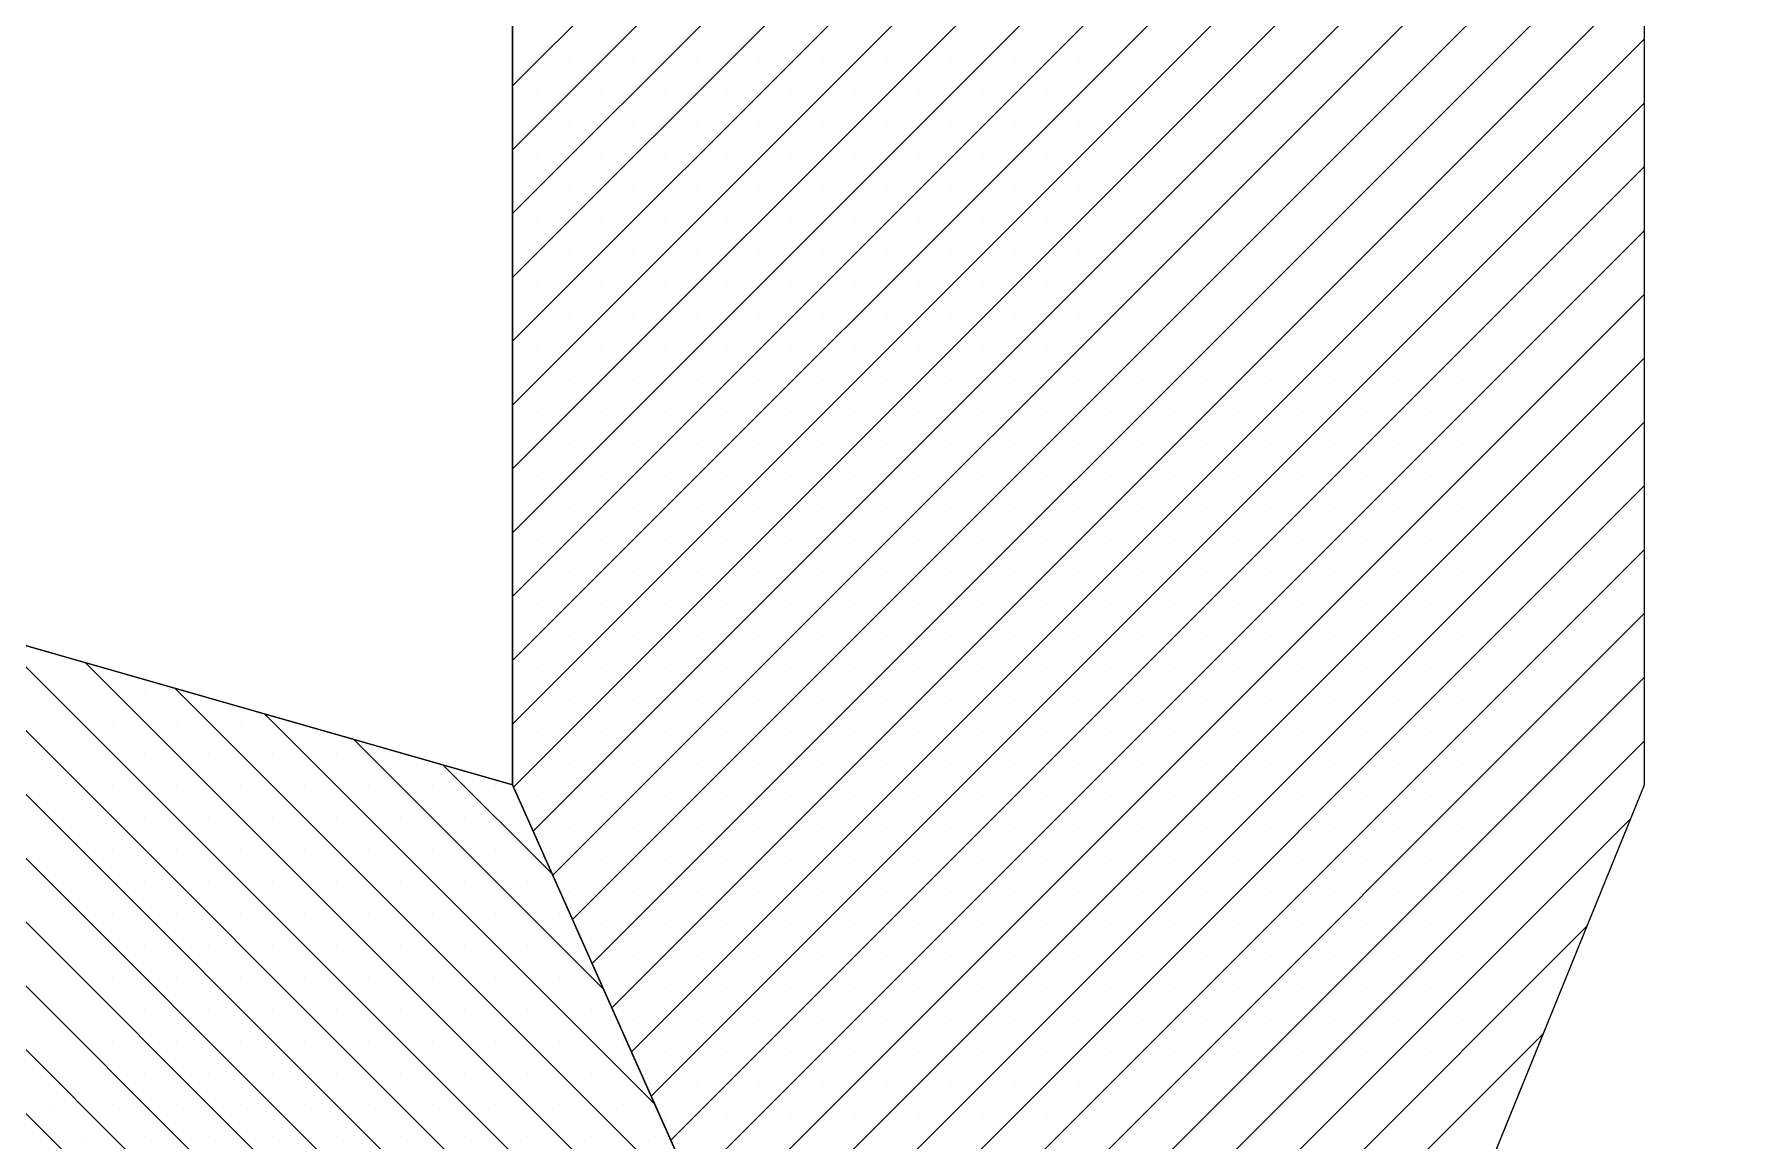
# Model space of a CAD drawing. Extents: x 17373 to 24759, y 49315 to 53755.
# Drawn here: x 20344 to 20973, y 51114 to 51519 of the extents above; entities that cross this region are included whole.
import ezdxf

# ---------------------------------------------------------------- set-up
doc = ezdxf.new("R2010")
doc.units = 0
doc.header["$LTSCALE"] = 10
doc.header["$MEASUREMENT"] = 0
doc.layers.get('0').update_dxf_attribs({"color": 3, "linetype": 'CONTINUOUS'})
for name, color, linetype in [('3', 3, 'CONTINUOUS'), ('7', 7, 'CONTINUOUS'), ('BH', 3, 'CONTINUOUS')]:
    doc.layers.add(name, color=color, linetype=linetype)

# ---------------------------------------------------------------- blocks, each defined once
blk = doc.blocks.new('*X8')
at = {"color": 0}
for p, q in [((1433.18, 998.31), (1604.39, 1169.52)), ((1433.18, 987.71), (1607.46, 1161.98)), ((1433.18, 977.1), (1610.53, 1154.45)), ((1433.18, 966.49), (1613.6, 1146.91)), ((1433.18, 955.89), (1616.68, 1139.38)), ((1433.18, 945.28), (1619.75, 1131.84)), ((1433.18, 934.67), (1621.32, 1122.81)), ((1433.18, 924.07), (1621.32, 1112.2)), ((1433.18, 913.46), (1621.32, 1101.6)), ((1433.18, 902.85), (1621.32, 1090.99)), ((1433.18, 892.25), (1621.32, 1080.38)), ((1433.35, 881.8), (1621.32, 1069.78)), ((1436.62, 874.47), (1621.32, 1059.17)), ((1439.89, 867.13), (1621.32, 1048.56)), ((1443.16, 859.79), (1621.32, 1037.96)), ((1446.42, 852.45), (1621.32, 1027.35)), ((1449.69, 845.12), (1621.32, 1016.74)), ((1452.96, 837.78), (1621.32, 1006.14)), ((1442.5, 1002.32), (1442.5, 1002.32)), ((1453.1, 1002.32), (1453.1, 1002.32)), ((1463.71, 1002.32), (1463.71, 1002.32)), ((1474.32, 1002.32), (1474.32, 1002.32)), ((1484.92, 1002.32), (1484.92, 1002.32)), ((1495.53, 1002.32), (1495.53, 1002.32)), ((1506.14, 1002.32), (1506.14, 1002.32)), ((1516.74, 1002.32), (1516.74, 1002.32)), ((1527.35, 1002.32), (1527.35, 1002.32)), ((1537.96, 1002.32), (1537.96, 1002.32)), ((1548.56, 1002.32), (1548.56, 1002.32)), ((1559.17, 1002.32), (1559.17, 1002.32)), ((1569.78, 1002.32), (1569.78, 1002.32)), ((1580.38, 1002.32), (1580.38, 1002.32)), ((1590.99, 1002.32), (1590.99, 1002.32)), ((1601.6, 1002.32), (1601.6, 1002.32)), ((1612.2, 1002.32), (1612.2, 1002.32)), ((1437.19, 997.02), (1437.19, 997.02)), ((1447.8, 997.02), (1447.8, 997.02)), ((1456.23, 830.44), (1621.32, 995.53)), ((1458.41, 997.02), (1458.41, 997.02)), ((1469.01, 997.02), (1469.01, 997.02)), ((1479.62, 997.02), (1479.62, 997.02)), ((1490.23, 997.02), (1490.23, 997.02)), ((1500.83, 997.02), (1500.83, 997.02)), ((1511.44, 997.02), (1511.44, 997.02)), ((1522.05, 997.02), (1522.05, 997.02)), ((1532.65, 997.02), (1532.65, 997.02)), ((1543.26, 997.02), (1543.26, 997.02)), ((1553.87, 997.02), (1553.87, 997.02)), ((1564.47, 997.02), (1564.47, 997.02)), ((1575.08, 997.02), (1575.08, 997.02)), ((1585.69, 997.02), (1585.69, 997.02)), ((1596.29, 997.02), (1596.29, 997.02)), ((1606.9, 997.02), (1606.9, 997.02)), ((1617.51, 997.02), (1617.51, 997.02)), ((1442.5, 991.72), (1442.5, 991.72)), ((1453.1, 991.72), (1453.1, 991.72)), ((1463.71, 991.72), (1463.71, 991.72)), ((1474.32, 991.72), (1474.32, 991.72)), ((1484.92, 991.72), (1484.92, 991.72)), ((1495.53, 991.72), (1495.53, 991.72)), ((1506.14, 991.72), (1506.14, 991.72)), ((1516.74, 991.72), (1516.74, 991.72)), ((1527.35, 991.72), (1527.35, 991.72)), ((1537.96, 991.72), (1537.96, 991.72)), ((1548.56, 991.72), (1548.56, 991.72)), ((1559.17, 991.72), (1559.17, 991.72)), ((1569.78, 991.72), (1569.78, 991.72)), ((1580.38, 991.72), (1580.38, 991.72)), ((1590.99, 991.72), (1590.99, 991.72)), ((1601.6, 991.72), (1601.6, 991.72)), ((1612.2, 991.72), (1612.2, 991.72)), ((1437.19, 986.41), (1437.19, 986.41)), ((1447.8, 986.41), (1447.8, 986.41)), ((1458.41, 986.41), (1458.41, 986.41)), ((1469.01, 986.41), (1469.01, 986.41)), ((1479.62, 986.41), (1479.62, 986.41)), ((1490.23, 986.41), (1490.23, 986.41)), ((1500.83, 986.41), (1500.83, 986.41)), ((1511.44, 986.41), (1511.44, 986.41)), ((1522.05, 986.41), (1522.05, 986.41)), ((1532.65, 986.41), (1532.65, 986.41)), ((1543.26, 986.41), (1543.26, 986.41)), ((1553.87, 986.41), (1553.87, 986.41)), ((1564.47, 986.41), (1564.47, 986.41)), ((1575.08, 986.41), (1575.08, 986.41)), ((1585.69, 986.41), (1585.69, 986.41)), ((1596.29, 986.41), (1596.29, 986.41)), ((1606.9, 986.41), (1606.9, 986.41)), ((1617.51, 986.41), (1617.51, 986.41)), ((1459.5, 823.11), (1621.32, 984.92)), ((1442.5, 981.11), (1442.5, 981.11)), ((1453.1, 981.11), (1453.1, 981.11)), ((1463.71, 981.11), (1463.71, 981.11)), ((1474.32, 981.11), (1474.32, 981.11)), ((1484.92, 981.11), (1484.92, 981.11)), ((1495.53, 981.11), (1495.53, 981.11)), ((1506.14, 981.11), (1506.14, 981.11)), ((1516.74, 981.11), (1516.74, 981.11)), ((1527.35, 981.11), (1527.35, 981.11)), ((1537.96, 981.11), (1537.96, 981.11)), ((1548.56, 981.11), (1548.56, 981.11)), ((1559.17, 981.11), (1559.17, 981.11)), ((1569.78, 981.11), (1569.78, 981.11)), ((1580.38, 981.11), (1580.38, 981.11)), ((1590.99, 981.11), (1590.99, 981.11)), ((1601.6, 981.11), (1601.6, 981.11)), ((1612.2, 981.11), (1612.2, 981.11)), ((1437.19, 975.81), (1437.19, 975.81)), ((1447.8, 975.81), (1447.8, 975.81)), ((1458.41, 975.81), (1458.41, 975.81)), ((1469.01, 975.81), (1469.01, 975.81)), ((1479.62, 975.81), (1479.62, 975.81)), ((1490.23, 975.81), (1490.23, 975.81)), ((1500.83, 975.81), (1500.83, 975.81)), ((1511.44, 975.81), (1511.44, 975.81)), ((1522.05, 975.81), (1522.05, 975.81)), ((1532.65, 975.81), (1532.65, 975.81)), ((1543.26, 975.81), (1543.26, 975.81)), ((1553.87, 975.81), (1553.87, 975.81)), ((1564.47, 975.81), (1564.47, 975.81)), ((1575.08, 975.81), (1575.08, 975.81)), ((1585.69, 975.81), (1585.69, 975.81)), ((1596.29, 975.81), (1596.29, 975.81)), ((1606.9, 975.81), (1606.9, 975.81)), ((1617.51, 975.81), (1617.51, 975.81)), ((1462.77, 815.77), (1621.32, 974.32)), ((1442.5, 970.5), (1442.5, 970.5)), ((1453.1, 970.5), (1453.1, 970.5)), ((1463.71, 970.5), (1463.71, 970.5)), ((1474.32, 970.5), (1474.32, 970.5)), ((1484.92, 970.5), (1484.92, 970.5)), ((1495.53, 970.5), (1495.53, 970.5)), ((1506.14, 970.5), (1506.14, 970.5)), ((1516.74, 970.5), (1516.74, 970.5)), ((1527.35, 970.5), (1527.35, 970.5)), ((1537.96, 970.5), (1537.96, 970.5)), ((1548.56, 970.5), (1548.56, 970.5)), ((1559.17, 970.5), (1559.17, 970.5)), ((1569.78, 970.5), (1569.78, 970.5)), ((1580.38, 970.5), (1580.38, 970.5)), ((1590.99, 970.5), (1590.99, 970.5)), ((1601.6, 970.5), (1601.6, 970.5)), ((1612.2, 970.5), (1612.2, 970.5)), ((1437.19, 965.2), (1437.19, 965.2)), ((1447.8, 965.2), (1447.8, 965.2)), ((1458.41, 965.2), (1458.41, 965.2)), ((1466.04, 808.43), (1621.32, 963.71)), ((1469.01, 965.2), (1469.01, 965.2)), ((1479.62, 965.2), (1479.62, 965.2)), ((1490.23, 965.2), (1490.23, 965.2)), ((1500.83, 965.2), (1500.83, 965.2)), ((1511.44, 965.2), (1511.44, 965.2)), ((1522.05, 965.2), (1522.05, 965.2)), ((1532.65, 965.2), (1532.65, 965.2)), ((1543.26, 965.2), (1543.26, 965.2)), ((1553.87, 965.2), (1553.87, 965.2)), ((1564.47, 965.2), (1564.47, 965.2)), ((1575.08, 965.2), (1575.08, 965.2)), ((1585.69, 965.2), (1585.69, 965.2)), ((1596.29, 965.2), (1596.29, 965.2)), ((1606.9, 965.2), (1606.9, 965.2)), ((1617.51, 965.2), (1617.51, 965.2)), ((1442.5, 959.9), (1442.5, 959.9)), ((1453.1, 959.9), (1453.1, 959.9)), ((1463.71, 959.9), (1463.71, 959.9)), ((1474.32, 959.9), (1474.32, 959.9)), ((1484.92, 959.9), (1484.92, 959.9)), ((1495.53, 959.9), (1495.53, 959.9)), ((1506.14, 959.9), (1506.14, 959.9)), ((1516.74, 959.9), (1516.74, 959.9)), ((1527.35, 959.9), (1527.35, 959.9)), ((1537.96, 959.9), (1537.96, 959.9)), ((1548.56, 959.9), (1548.56, 959.9)), ((1559.17, 959.9), (1559.17, 959.9)), ((1569.78, 959.9), (1569.78, 959.9)), ((1580.38, 959.9), (1580.38, 959.9)), ((1590.99, 959.9), (1590.99, 959.9)), ((1601.6, 959.9), (1601.6, 959.9)), ((1612.2, 959.9), (1612.2, 959.9)), ((1437.19, 954.59), (1437.19, 954.59)), ((1447.8, 954.59), (1447.8, 954.59)), ((1458.41, 954.59), (1458.41, 954.59)), ((1469.01, 954.59), (1469.01, 954.59)), ((1469.31, 801.1), (1621.32, 953.11)), ((1479.62, 954.59), (1479.62, 954.59)), ((1490.23, 954.59), (1490.23, 954.59)), ((1500.83, 954.59), (1500.83, 954.59)), ((1511.44, 954.59), (1511.44, 954.59)), ((1522.05, 954.59), (1522.05, 954.59)), ((1532.65, 954.59), (1532.65, 954.59)), ((1543.26, 954.59), (1543.26, 954.59)), ((1553.87, 954.59), (1553.87, 954.59)), ((1564.47, 954.59), (1564.47, 954.59)), ((1575.08, 954.59), (1575.08, 954.59)), ((1585.69, 954.59), (1585.69, 954.59)), ((1596.29, 954.59), (1596.29, 954.59)), ((1606.9, 954.59), (1606.9, 954.59)), ((1617.51, 954.59), (1617.51, 954.59)), ((1442.5, 949.29), (1442.5, 949.29)), ((1453.1, 949.29), (1453.1, 949.29)), ((1463.71, 949.29), (1463.71, 949.29)), ((1474.32, 949.29), (1474.32, 949.29)), ((1484.92, 949.29), (1484.92, 949.29)), ((1495.53, 949.29), (1495.53, 949.29)), ((1506.14, 949.29), (1506.14, 949.29)), ((1516.74, 949.29), (1516.74, 949.29)), ((1527.35, 949.29), (1527.35, 949.29)), ((1537.96, 949.29), (1537.96, 949.29)), ((1548.56, 949.29), (1548.56, 949.29)), ((1559.17, 949.29), (1559.17, 949.29)), ((1569.78, 949.29), (1569.78, 949.29)), ((1580.38, 949.29), (1580.38, 949.29)), ((1590.99, 949.29), (1590.99, 949.29)), ((1601.6, 949.29), (1601.6, 949.29)), ((1612.2, 949.29), (1612.2, 949.29)), ((1437.19, 943.99), (1437.19, 943.99)), ((1447.8, 943.99), (1447.8, 943.99)), ((1458.41, 943.99), (1458.41, 943.99)), ((1469.01, 943.99), (1469.01, 943.99)), ((1479.62, 943.99), (1479.62, 943.99)), ((1490.23, 943.99), (1490.23, 943.99)), ((1500.83, 943.99), (1500.83, 943.99)), ((1511.44, 943.99), (1511.44, 943.99)), ((1522.05, 943.99), (1522.05, 943.99)), ((1532.65, 943.99), (1532.65, 943.99)), ((1543.26, 943.99), (1543.26, 943.99)), ((1553.87, 943.99), (1553.87, 943.99)), ((1564.47, 943.99), (1564.47, 943.99)), ((1575.08, 943.99), (1575.08, 943.99)), ((1585.69, 943.99), (1585.69, 943.99)), ((1596.29, 943.99), (1596.29, 943.99)), ((1606.9, 943.99), (1606.9, 943.99)), ((1617.51, 943.99), (1617.51, 943.99)), ((1472.58, 793.76), (1621.32, 942.5)), ((1442.5, 938.68), (1442.5, 938.68)), ((1453.1, 938.68), (1453.1, 938.68)), ((1463.71, 938.68), (1463.71, 938.68)), ((1474.32, 938.68), (1474.32, 938.68)), ((1484.92, 938.68), (1484.92, 938.68)), ((1495.53, 938.68), (1495.53, 938.68)), ((1506.14, 938.68), (1506.14, 938.68)), ((1516.74, 938.68), (1516.74, 938.68)), ((1527.35, 938.68), (1527.35, 938.68)), ((1537.96, 938.68), (1537.96, 938.68)), ((1548.56, 938.68), (1548.56, 938.68)), ((1559.17, 938.68), (1559.17, 938.68)), ((1569.78, 938.68), (1569.78, 938.68)), ((1580.38, 938.68), (1580.38, 938.68)), ((1590.99, 938.68), (1590.99, 938.68)), ((1601.6, 938.68), (1601.6, 938.68)), ((1612.2, 938.68), (1612.2, 938.68)), ((1437.19, 933.38), (1437.19, 933.38)), ((1447.8, 933.38), (1447.8, 933.38)), ((1458.41, 933.38), (1458.41, 933.38)), ((1469.01, 933.38), (1469.01, 933.38)), ((1475.85, 786.42), (1621.32, 931.89)), ((1479.62, 933.38), (1479.62, 933.38)), ((1490.23, 933.38), (1490.23, 933.38)), ((1500.83, 933.38), (1500.83, 933.38)), ((1511.44, 933.38), (1511.44, 933.38)), ((1522.05, 933.38), (1522.05, 933.38)), ((1532.65, 933.38), (1532.65, 933.38)), ((1543.26, 933.38), (1543.26, 933.38)), ((1553.87, 933.38), (1553.87, 933.38)), ((1564.47, 933.38), (1564.47, 933.38)), ((1575.08, 933.38), (1575.08, 933.38)), ((1585.69, 933.38), (1585.69, 933.38)), ((1596.29, 933.38), (1596.29, 933.38)), ((1606.9, 933.38), (1606.9, 933.38)), ((1617.51, 933.38), (1617.51, 933.38)), ((1442.5, 928.08), (1442.5, 928.08)), ((1453.1, 928.08), (1453.1, 928.08)), ((1463.71, 928.08), (1463.71, 928.08)), ((1474.32, 928.08), (1474.32, 928.08)), ((1484.92, 928.08), (1484.92, 928.08)), ((1495.53, 928.08), (1495.53, 928.08)), ((1506.14, 928.08), (1506.14, 928.08)), ((1516.74, 928.08), (1516.74, 928.08)), ((1527.35, 928.08), (1527.35, 928.08)), ((1537.96, 928.08), (1537.96, 928.08)), ((1548.56, 928.08), (1548.56, 928.08)), ((1559.17, 928.08), (1559.17, 928.08)), ((1569.78, 928.08), (1569.78, 928.08)), ((1580.38, 928.08), (1580.38, 928.08)), ((1590.99, 928.08), (1590.99, 928.08)), ((1601.6, 928.08), (1601.6, 928.08)), ((1612.2, 928.08), (1612.2, 928.08)), ((1437.19, 922.77), (1437.19, 922.77)), ((1447.8, 922.77), (1447.8, 922.77)), ((1458.41, 922.77), (1458.41, 922.77)), ((1469.01, 922.77), (1469.01, 922.77)), ((1479.12, 779.08), (1621.32, 921.29)), ((1479.62, 922.77), (1479.62, 922.77)), ((1490.23, 922.77), (1490.23, 922.77)), ((1500.83, 922.77), (1500.83, 922.77)), ((1511.44, 922.77), (1511.44, 922.77)), ((1522.05, 922.77), (1522.05, 922.77)), ((1532.65, 922.77), (1532.65, 922.77)), ((1543.26, 922.77), (1543.26, 922.77)), ((1553.87, 922.77), (1553.87, 922.77)), ((1564.47, 922.77), (1564.47, 922.77)), ((1575.08, 922.77), (1575.08, 922.77)), ((1585.69, 922.77), (1585.69, 922.77)), ((1596.29, 922.77), (1596.29, 922.77)), ((1606.9, 922.77), (1606.9, 922.77)), ((1617.51, 922.77), (1617.51, 922.77)), ((1442.5, 917.47), (1442.5, 917.47)), ((1453.1, 917.47), (1453.1, 917.47)), ((1463.71, 917.47), (1463.71, 917.47)), ((1474.32, 917.47), (1474.32, 917.47)), ((1484.92, 917.47), (1484.92, 917.47)), ((1495.53, 917.47), (1495.53, 917.47)), ((1506.14, 917.47), (1506.14, 917.47)), ((1516.74, 917.47), (1516.74, 917.47)), ((1527.35, 917.47), (1527.35, 917.47)), ((1537.96, 917.47), (1537.96, 917.47)), ((1548.56, 917.47), (1548.56, 917.47)), ((1559.17, 917.47), (1559.17, 917.47)), ((1569.78, 917.47), (1569.78, 917.47)), ((1580.38, 917.47), (1580.38, 917.47)), ((1590.99, 917.47), (1590.99, 917.47)), ((1601.6, 917.47), (1601.6, 917.47)), ((1612.2, 917.47), (1612.2, 917.47)), ((1437.19, 912.17), (1437.19, 912.17)), ((1447.8, 912.17), (1447.8, 912.17)), ((1458.41, 912.17), (1458.41, 912.17)), ((1469.01, 912.17), (1469.01, 912.17)), ((1479.62, 912.17), (1479.62, 912.17)), ((1490.23, 912.17), (1490.23, 912.17)), ((1500.83, 912.17), (1500.83, 912.17)), ((1511.44, 912.17), (1511.44, 912.17)), ((1522.05, 912.17), (1522.05, 912.17)), ((1532.65, 912.17), (1532.65, 912.17)), ((1543.26, 912.17), (1543.26, 912.17)), ((1553.87, 912.17), (1553.87, 912.17)), ((1564.47, 912.17), (1564.47, 912.17)), ((1575.08, 912.17), (1575.08, 912.17)), ((1585.69, 912.17), (1585.69, 912.17)), ((1596.29, 912.17), (1596.29, 912.17)), ((1606.9, 912.17), (1606.9, 912.17)), ((1617.51, 912.17), (1617.51, 912.17)), ((1482.39, 771.75), (1621.32, 910.68)), ((1442.5, 906.86), (1442.5, 906.86)), ((1453.1, 906.86), (1453.1, 906.86)), ((1463.71, 906.86), (1463.71, 906.86)), ((1474.32, 906.86), (1474.32, 906.86)), ((1484.92, 906.86), (1484.92, 906.86)), ((1495.53, 906.86), (1495.53, 906.86)), ((1506.14, 906.86), (1506.14, 906.86)), ((1516.74, 906.86), (1516.74, 906.86)), ((1527.35, 906.86), (1527.35, 906.86)), ((1537.96, 906.86), (1537.96, 906.86)), ((1548.56, 906.86), (1548.56, 906.86)), ((1559.17, 906.86), (1559.17, 906.86)), ((1569.78, 906.86), (1569.78, 906.86)), ((1580.38, 906.86), (1580.38, 906.86)), ((1590.99, 906.86), (1590.99, 906.86)), ((1601.6, 906.86), (1601.6, 906.86)), ((1612.2, 906.86), (1612.2, 906.86)), ((1437.19, 901.56), (1437.19, 901.56)), ((1447.8, 901.56), (1447.8, 901.56)), ((1458.41, 901.56), (1458.41, 901.56)), ((1469.01, 901.56), (1469.01, 901.56)), ((1479.62, 901.56), (1479.62, 901.56)), ((1490.23, 901.56), (1490.23, 901.56)), ((1500.83, 901.56), (1500.83, 901.56)), ((1511.44, 901.56), (1511.44, 901.56)), ((1522.05, 901.56), (1522.05, 901.56)), ((1532.65, 901.56), (1532.65, 901.56)), ((1543.26, 901.56), (1543.26, 901.56)), ((1553.87, 901.56), (1553.87, 901.56)), ((1564.47, 901.56), (1564.47, 901.56)), ((1575.08, 901.56), (1575.08, 901.56)), ((1585.69, 901.56), (1585.69, 901.56)), ((1596.29, 901.56), (1596.29, 901.56)), ((1606.9, 901.56), (1606.9, 901.56)), ((1617.51, 901.56), (1617.51, 901.56)), ((1485.66, 764.41), (1621.32, 900.07)), ((1442.5, 896.26), (1442.5, 896.26)), ((1453.1, 896.26), (1453.1, 896.26)), ((1463.71, 896.26), (1463.71, 896.26)), ((1474.32, 896.26), (1474.32, 896.26)), ((1484.92, 896.26), (1484.92, 896.26)), ((1495.53, 896.26), (1495.53, 896.26)), ((1506.14, 896.26), (1506.14, 896.26)), ((1516.74, 896.26), (1516.74, 896.26)), ((1527.35, 896.26), (1527.35, 896.26)), ((1537.96, 896.26), (1537.96, 896.26)), ((1548.56, 896.26), (1548.56, 896.26)), ((1559.17, 896.26), (1559.17, 896.26)), ((1569.78, 896.26), (1569.78, 896.26)), ((1580.38, 896.26), (1580.38, 896.26)), ((1590.99, 896.26), (1590.99, 896.26)), ((1601.6, 896.26), (1601.6, 896.26)), ((1612.2, 896.26), (1612.2, 896.26)), ((1437.19, 890.95), (1437.19, 890.95)), ((1447.8, 890.95), (1447.8, 890.95)), ((1458.41, 890.95), (1458.41, 890.95)), ((1469.01, 890.95), (1469.01, 890.95)), ((1479.62, 890.95), (1479.62, 890.95)), ((1488.93, 757.07), (1621.32, 889.47)), ((1490.23, 890.95), (1490.23, 890.95)), ((1500.83, 890.95), (1500.83, 890.95)), ((1511.44, 890.95), (1511.44, 890.95)), ((1522.05, 890.95), (1522.05, 890.95)), ((1532.65, 890.95), (1532.65, 890.95)), ((1543.26, 890.95), (1543.26, 890.95)), ((1553.87, 890.95), (1553.87, 890.95)), ((1564.47, 890.95), (1564.47, 890.95)), ((1575.08, 890.95), (1575.08, 890.95)), ((1585.69, 890.95), (1585.69, 890.95)), ((1596.29, 890.95), (1596.29, 890.95)), ((1606.9, 890.95), (1606.9, 890.95)), ((1617.51, 890.95), (1617.51, 890.95)), ((1442.5, 885.65), (1442.5, 885.65)), ((1453.1, 885.65), (1453.1, 885.65)), ((1463.71, 885.65), (1463.71, 885.65)), ((1474.32, 885.65), (1474.32, 885.65)), ((1484.92, 885.65), (1484.92, 885.65)), ((1495.53, 885.65), (1495.53, 885.65)), ((1506.14, 885.65), (1506.14, 885.65)), ((1516.74, 885.65), (1516.74, 885.65)), ((1527.35, 885.65), (1527.35, 885.65)), ((1537.96, 885.65), (1537.96, 885.65)), ((1548.56, 885.65), (1548.56, 885.65)), ((1559.17, 885.65), (1559.17, 885.65)), ((1569.78, 885.65), (1569.78, 885.65)), ((1580.38, 885.65), (1580.38, 885.65)), ((1590.99, 885.65), (1590.99, 885.65)), ((1601.6, 885.65), (1601.6, 885.65)), ((1612.2, 885.65), (1612.2, 885.65)), ((1437.19, 880.35), (1437.19, 880.35)), ((1447.8, 880.35), (1447.8, 880.35)), ((1458.41, 880.35), (1458.41, 880.35)), ((1469.01, 880.35), (1469.01, 880.35)), ((1479.62, 880.35), (1479.62, 880.35)), ((1490.23, 880.35), (1490.23, 880.35)), ((1500.83, 880.35), (1500.83, 880.35)), ((1511.44, 880.35), (1511.44, 880.35)), ((1522.05, 880.35), (1522.05, 880.35)), ((1532.65, 880.35), (1532.65, 880.35)), ((1543.26, 880.35), (1543.26, 880.35)), ((1553.87, 880.35), (1553.87, 880.35)), ((1564.47, 880.35), (1564.47, 880.35)), ((1575.08, 880.35), (1575.08, 880.35)), ((1585.69, 880.35), (1585.69, 880.35)), ((1596.29, 880.35), (1596.29, 880.35)), ((1606.9, 880.35), (1606.9, 880.35)), ((1617.51, 880.35), (1617.51, 880.35)), ((1442.5, 875.04), (1442.5, 875.04)), ((1453.1, 875.04), (1453.1, 875.04)), ((1463.71, 875.04), (1463.71, 875.04)), ((1474.32, 875.04), (1474.32, 875.04)), ((1484.92, 875.04), (1484.92, 875.04)), ((1492.2, 749.74), (1619.05, 876.59)), ((1495.53, 875.04), (1495.53, 875.04)), ((1506.14, 875.04), (1506.14, 875.04)), ((1516.74, 875.04), (1516.74, 875.04)), ((1527.35, 875.04), (1527.35, 875.04)), ((1537.96, 875.04), (1537.96, 875.04)), ((1548.56, 875.04), (1548.56, 875.04)), ((1559.17, 875.04), (1559.17, 875.04)), ((1569.78, 875.04), (1569.78, 875.04)), ((1580.38, 875.04), (1580.38, 875.04)), ((1590.99, 875.04), (1590.99, 875.04)), ((1601.6, 875.04), (1601.6, 875.04)), ((1612.2, 875.04), (1612.2, 875.04)), ((1447.8, 869.74), (1447.8, 869.74)), ((1458.41, 869.74), (1458.41, 869.74)), ((1469.01, 869.74), (1469.01, 869.74)), ((1479.62, 869.74), (1479.62, 869.74)), ((1490.23, 869.74), (1490.23, 869.74)), ((1500.83, 869.74), (1500.83, 869.74)), ((1511.44, 869.74), (1511.44, 869.74)), ((1522.05, 869.74), (1522.05, 869.74)), ((1532.65, 869.74), (1532.65, 869.74)), ((1543.26, 869.74), (1543.26, 869.74)), ((1553.87, 869.74), (1553.87, 869.74)), ((1564.47, 869.74), (1564.47, 869.74)), ((1575.08, 869.74), (1575.08, 869.74)), ((1585.69, 869.74), (1585.69, 869.74)), ((1596.29, 869.74), (1596.29, 869.74)), ((1606.9, 869.74), (1606.9, 869.74)), ((1442.5, 864.44), (1442.5, 864.44)), ((1453.1, 864.44), (1453.1, 864.44)), ((1463.71, 864.44), (1463.71, 864.44)), ((1474.32, 864.44), (1474.32, 864.44)), ((1484.92, 864.44), (1484.92, 864.44)), ((1495.53, 864.44), (1495.53, 864.44)), ((1506.14, 864.44), (1506.14, 864.44)), ((1516.74, 864.44), (1516.74, 864.44)), ((1527.35, 864.44), (1527.35, 864.44)), ((1537.96, 864.44), (1537.96, 864.44)), ((1548.56, 864.44), (1548.56, 864.44)), ((1559.17, 864.44), (1559.17, 864.44)), ((1569.78, 864.44), (1569.78, 864.44)), ((1580.38, 864.44), (1580.38, 864.44)), ((1590.99, 864.44), (1590.99, 864.44)), ((1601.6, 864.44), (1601.6, 864.44)), ((1612.2, 864.44), (1612.2, 864.44)), ((1447.8, 859.13), (1447.8, 859.13)), ((1458.41, 859.13), (1458.41, 859.13)), ((1469.01, 859.13), (1469.01, 859.13)), ((1479.62, 859.13), (1479.62, 859.13)), ((1490.23, 859.13), (1490.23, 859.13)), ((1495.47, 742.4), (1611.79, 858.72)), ((1500.83, 859.13), (1500.83, 859.13)), ((1511.44, 859.13), (1511.44, 859.13)), ((1522.05, 859.13), (1522.05, 859.13)), ((1532.65, 859.13), (1532.65, 859.13)), ((1543.26, 859.13), (1543.26, 859.13)), ((1553.87, 859.13), (1553.87, 859.13)), ((1564.47, 859.13), (1564.47, 859.13)), ((1575.08, 859.13), (1575.08, 859.13)), ((1585.69, 859.13), (1585.69, 859.13)), ((1596.29, 859.13), (1596.29, 859.13)), ((1606.9, 859.13), (1606.9, 859.13)), ((1453.1, 853.83), (1453.1, 853.83)), ((1463.71, 853.83), (1463.71, 853.83)), ((1474.32, 853.83), (1474.32, 853.83)), ((1484.92, 853.83), (1484.92, 853.83)), ((1495.53, 853.83), (1495.53, 853.83)), ((1506.14, 853.83), (1506.14, 853.83)), ((1516.74, 853.83), (1516.74, 853.83)), ((1527.35, 853.83), (1527.35, 853.83)), ((1537.96, 853.83), (1537.96, 853.83)), ((1548.56, 853.83), (1548.56, 853.83)), ((1559.17, 853.83), (1559.17, 853.83)), ((1569.78, 853.83), (1569.78, 853.83)), ((1580.38, 853.83), (1580.38, 853.83)), ((1590.99, 853.83), (1590.99, 853.83)), ((1601.6, 853.83), (1601.6, 853.83)), ((1458.41, 848.53), (1458.41, 848.53)), ((1469.01, 848.53), (1469.01, 848.53)), ((1479.62, 848.53), (1479.62, 848.53)), ((1490.23, 848.53), (1490.23, 848.53)), ((1500.83, 848.53), (1500.83, 848.53)), ((1511.44, 848.53), (1511.44, 848.53)), ((1522.05, 848.53), (1522.05, 848.53)), ((1532.65, 848.53), (1532.65, 848.53)), ((1543.26, 848.53), (1543.26, 848.53)), ((1553.87, 848.53), (1553.87, 848.53)), ((1564.47, 848.53), (1564.47, 848.53)), ((1575.08, 848.53), (1575.08, 848.53)), ((1585.69, 848.53), (1585.69, 848.53)), ((1596.29, 848.53), (1596.29, 848.53)), ((1606.9, 848.53), (1606.9, 848.53)), ((1453.1, 843.22), (1453.1, 843.22)), ((1463.71, 843.22), (1463.71, 843.22)), ((1474.32, 843.22), (1474.32, 843.22)), ((1484.92, 843.22), (1484.92, 843.22)), ((1495.53, 843.22), (1495.53, 843.22)), ((1498.74, 735.06), (1604.53, 840.85)), ((1506.14, 843.22), (1506.14, 843.22)), ((1516.74, 843.22), (1516.74, 843.22)), ((1527.35, 843.22), (1527.35, 843.22)), ((1537.96, 843.22), (1537.96, 843.22)), ((1548.56, 843.22), (1548.56, 843.22)), ((1559.17, 843.22), (1559.17, 843.22)), ((1569.78, 843.22), (1569.78, 843.22)), ((1580.38, 843.22), (1580.38, 843.22)), ((1590.99, 843.22), (1590.99, 843.22)), ((1601.6, 843.22), (1601.6, 843.22)), ((1458.41, 837.92), (1458.41, 837.92)), ((1469.01, 837.92), (1469.01, 837.92)), ((1479.62, 837.92), (1479.62, 837.92)), ((1490.23, 837.92), (1490.23, 837.92)), ((1500.83, 837.92), (1500.83, 837.92)), ((1511.44, 837.92), (1511.44, 837.92)), ((1522.05, 837.92), (1522.05, 837.92)), ((1532.65, 837.92), (1532.65, 837.92)), ((1543.26, 837.92), (1543.26, 837.92)), ((1553.87, 837.92), (1553.87, 837.92)), ((1564.47, 837.92), (1564.47, 837.92)), ((1575.08, 837.92), (1575.08, 837.92)), ((1585.69, 837.92), (1585.69, 837.92)), ((1596.29, 837.92), (1596.29, 837.92)), ((1463.71, 832.62), (1463.71, 832.62)), ((1474.32, 832.62), (1474.32, 832.62)), ((1484.92, 832.62), (1484.92, 832.62)), ((1495.53, 832.62), (1495.53, 832.62)), ((1506.14, 832.62), (1506.14, 832.62)), ((1516.74, 832.62), (1516.74, 832.62)), ((1527.35, 832.62), (1527.35, 832.62)), ((1537.96, 832.62), (1537.96, 832.62)), ((1548.56, 832.62), (1548.56, 832.62)), ((1559.17, 832.62), (1559.17, 832.62)), ((1569.78, 832.62), (1569.78, 832.62)), ((1580.38, 832.62), (1580.38, 832.62)), ((1590.99, 832.62), (1590.99, 832.62)), ((1458.41, 827.31), (1458.41, 827.31)), ((1469.01, 827.31), (1469.01, 827.31)), ((1479.62, 827.31), (1479.62, 827.31)), ((1490.23, 827.31), (1490.23, 827.31)), ((1500.83, 827.31), (1500.83, 827.31)), ((1511.44, 827.31), (1511.44, 827.31)), ((1522.05, 827.31), (1522.05, 827.31)), ((1532.65, 827.31), (1532.65, 827.31)), ((1543.26, 827.31), (1543.26, 827.31)), ((1553.87, 827.31), (1553.87, 827.31)), ((1564.47, 827.31), (1564.47, 827.31)), ((1575.08, 827.31), (1575.08, 827.31)), ((1585.69, 827.31), (1585.69, 827.31)), ((1596.29, 827.31), (1596.29, 827.31))]:
    blk.add_line(p, q, dxfattribs=at)
blk = doc.blocks.new('*X9')
at = {"color": 0}
for p, q in [((679.92, 510.21), (934.79, 765.09)), ((659.89, 479.58), (930.54, 750.23)), ((674.37, 483.46), (926.29, 735.38)), ((693.51, 491.98), (922.05, 720.52)), ((712.64, 500.51), (917.8, 705.67)), ((731.77, 509.03), (913.55, 690.81)), ((750.9, 517.56), (909.3, 675.96)), ((770.04, 526.09), (905.05, 661.1)), ((827.31, 652.31), (827.31, 652.31)), ((837.92, 652.31), (837.92, 652.31)), ((848.53, 652.31), (848.53, 652.31)), ((859.13, 652.31), (859.13, 652.31)), ((869.74, 652.31), (869.74, 652.31)), ((880.35, 652.31), (880.35, 652.31)), ((890.95, 652.31), (890.95, 652.31)), ((901.56, 652.31), (901.56, 652.31)), ((789.17, 534.61), (900.8, 646.25)), ((822.01, 647), (822.01, 647)), ((832.62, 647), (832.62, 647)), ((843.22, 647), (843.22, 647)), ((853.83, 647), (853.83, 647)), ((864.44, 647), (864.44, 647)), ((875.04, 647), (875.04, 647)), ((885.65, 647), (885.65, 647)), ((896.26, 647), (896.26, 647)), ((827.31, 641.7), (827.31, 641.7)), ((837.92, 641.7), (837.92, 641.7)), ((848.53, 641.7), (848.53, 641.7)), ((859.13, 641.7), (859.13, 641.7)), ((869.74, 641.7), (869.74, 641.7)), ((880.35, 641.7), (880.35, 641.7)), ((890.95, 641.7), (890.95, 641.7)), ((822.01, 636.4), (822.01, 636.4)), ((832.62, 636.4), (832.62, 636.4)), ((843.22, 636.4), (843.22, 636.4)), ((853.83, 636.4), (853.83, 636.4)), ((864.44, 636.4), (864.44, 636.4)), ((875.04, 636.4), (875.04, 636.4)), ((885.65, 636.4), (885.65, 636.4)), ((896.26, 636.4), (896.26, 636.4)), ((808.3, 543.14), (896.56, 631.39)), ((827.31, 631.09), (827.31, 631.09)), ((837.92, 631.09), (837.92, 631.09)), ((848.53, 631.09), (848.53, 631.09)), ((859.13, 631.09), (859.13, 631.09)), ((869.74, 631.09), (869.74, 631.09)), ((880.35, 631.09), (880.35, 631.09)), ((890.95, 631.09), (890.95, 631.09)), ((822.01, 625.79), (822.01, 625.79)), ((832.62, 625.79), (832.62, 625.79)), ((843.22, 625.79), (843.22, 625.79)), ((853.83, 625.79), (853.83, 625.79)), ((864.44, 625.79), (864.44, 625.79)), ((875.04, 625.79), (875.04, 625.79)), ((885.65, 625.79), (885.65, 625.79)), ((827.31, 620.49), (827.31, 620.49)), ((837.92, 620.49), (837.92, 620.49)), ((848.53, 620.49), (848.53, 620.49)), ((859.13, 620.49), (859.13, 620.49)), ((869.74, 620.49), (869.74, 620.49)), ((880.35, 620.49), (880.35, 620.49)), ((890.95, 620.49), (890.95, 620.49)), ((822.01, 615.18), (822.01, 615.18)), ((827.44, 551.66), (892.31, 616.54)), ((832.62, 615.18), (832.62, 615.18)), ((843.22, 615.18), (843.22, 615.18)), ((853.83, 615.18), (853.83, 615.18)), ((864.44, 615.18), (864.44, 615.18)), ((875.04, 615.18), (875.04, 615.18)), ((885.65, 615.18), (885.65, 615.18)), ((827.31, 609.88), (827.31, 609.88)), ((837.92, 609.88), (837.92, 609.88)), ((848.53, 609.88), (848.53, 609.88)), ((859.13, 609.88), (859.13, 609.88)), ((869.74, 609.88), (869.74, 609.88)), ((880.35, 609.88), (880.35, 609.88)), ((822.01, 604.58), (822.01, 604.58)), ((832.62, 604.58), (832.62, 604.58)), ((843.22, 604.58), (843.22, 604.58)), ((853.83, 604.58), (853.83, 604.58)), ((864.44, 604.58), (864.44, 604.58)), ((875.04, 604.58), (875.04, 604.58)), ((885.65, 604.58), (885.65, 604.58)), ((846.57, 560.19), (888.06, 601.68)), ((827.31, 599.27), (827.31, 599.27)), ((837.92, 599.27), (837.92, 599.27)), ((848.53, 599.27), (848.53, 599.27)), ((859.13, 599.27), (859.13, 599.27)), ((869.74, 599.27), (869.74, 599.27)), ((880.35, 599.27), (880.35, 599.27)), ((822.01, 593.97), (822.01, 593.97)), ((832.62, 593.97), (832.62, 593.97)), ((843.22, 593.97), (843.22, 593.97)), ((853.83, 593.97), (853.83, 593.97)), ((864.44, 593.97), (864.44, 593.97)), ((875.04, 593.97), (875.04, 593.97)), ((885.65, 593.97), (885.65, 593.97)), ((827.31, 588.67), (827.31, 588.67)), ((837.92, 588.67), (837.92, 588.67)), ((848.53, 588.67), (848.53, 588.67)), ((859.13, 588.67), (859.13, 588.67)), ((865.7, 568.72), (883.81, 586.83)), ((869.74, 588.67), (869.74, 588.67)), ((880.35, 588.67), (880.35, 588.67)), ((822.01, 583.36), (822.01, 583.36)), ((832.62, 583.36), (832.62, 583.36)), ((843.22, 583.36), (843.22, 583.36)), ((853.83, 583.36), (853.83, 583.36)), ((864.44, 583.36), (864.44, 583.36)), ((875.04, 583.36), (875.04, 583.36)), ((827.31, 578.06), (827.31, 578.06)), ((837.92, 578.06), (837.92, 578.06)), ((848.53, 578.06), (848.53, 578.06)), ((859.13, 578.06), (859.13, 578.06)), ((869.74, 578.06), (869.74, 578.06)), ((880.35, 578.06), (880.35, 578.06)), ((822.01, 572.76), (822.01, 572.76)), ((832.62, 572.76), (832.62, 572.76)), ((843.22, 572.76), (843.22, 572.76)), ((853.83, 572.76), (853.83, 572.76)), ((864.44, 572.76), (864.44, 572.76)), ((827.31, 567.45), (827.31, 567.45)), ((837.92, 567.45), (837.92, 567.45)), ((848.53, 567.45), (848.53, 567.45)), ((859.13, 567.45), (859.13, 567.45)), ((822.01, 562.15), (822.01, 562.15)), ((832.62, 562.15), (832.62, 562.15)), ((843.22, 562.15), (843.22, 562.15)), ((827.31, 556.85), (827.31, 556.85)), ((837.92, 556.85), (837.92, 556.85)), ((822.01, 551.54), (822.01, 551.54))]:
    blk.add_line(p, q, dxfattribs=at)

msp = doc.modelspace()

# ---------------------------------------------------------------- linework, layer by layer
at = {"layer": '3'}
for p, q in [((20518.81, 51785.24), (20518.81, 51244.45)), ((20518.81, 51244.45), (20518.81, 51785.24)), ((20932.71, 51244.45), (20932.71, 51785.24)), ((20932.71, 51244.45), (20932.71, 51785.24)), ((20518.81, 51244.45), (20735.27, 50758.71)), ((20735.27, 50758.71), (20518.81, 51244.45)), ((20735.27, 50758.71), (20932.71, 51244.45)), ((20735.27, 50758.71), (20932.71, 51244.45))]:
    msp.add_line(p, q, dxfattribs=at)
at = {"layer": '7'}
msp.add_line((19573.34, 51514.85), (20518.81, 51244.45), dxfattribs=at)
for points in [[(20932.71, 51785.24), (20734.3, 52271.96), (20518.81, 51785.24), (20518.81, 51244.45), (20735.27, 50758.71), (20932.71, 51244.45)], [(20518.81, 51244.45), (19573.34, 51514.85), (20734.16, 50755.98), (20735.27, 50758.71)]]:
    msp.add_lwpolyline(points, close=True, dxfattribs=at)
msp.add_circle((19573.34, 51514.85), 1980, dxfattribs=at)
msp.add_arc((19573.34, 51514.85), 1673, 326.8198, 33.21979, dxfattribs=at)

# ---------------------------------------------------------------- block references
at = {"layer": 'BH', "xscale": 2.2, "yscale": 2.2, "zscale": 2.2}
msp.add_blockref('*X8', (17365.8, 49303.68), dxfattribs=at)
at = {"layer": 'BH', "xscale": 2.2, "yscale": 2.2, "zscale": 2.2, "rotation": 90}
msp.add_blockref('*X9', (21784.51, 49307.31), dxfattribs=at)

doc.saveas('drawing.dxf')
